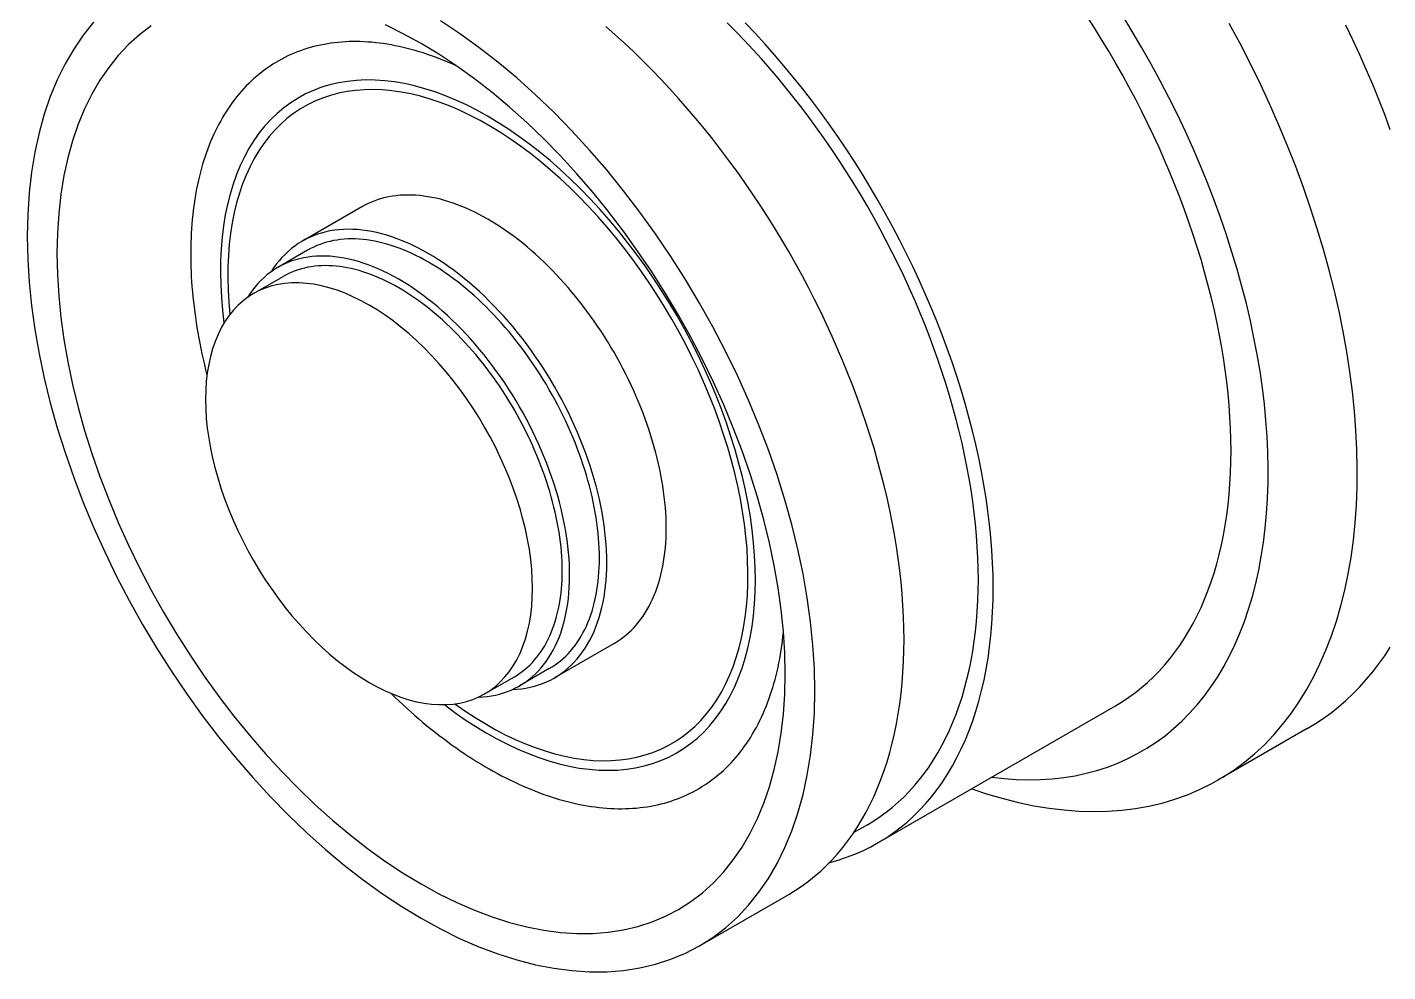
# Model space of a CAD drawing. Extents: x 0 to 22, y 0 to 17.
# Drawn here: x 1.825 to 4.302, y 1.94 to 3.661 of the extents above; entities that cross this region are included whole.
import ezdxf

# ---------------------------------------------------------------- set-up
doc = ezdxf.new("R2010")
doc.units = 0
doc.layers.add('BODY_-_RESTRAINING_BOLT', color=7, linetype='CONTINUOUS')

msp = doc.modelspace()

# ---------------------------------------------------------------- linework, layer by layer
at = {"layer": 'BODY_-_RESTRAINING_BOLT'}
for p, q in [((2.434, 3.3333), (2.3257, 3.2708)), ((2.3353, 3.2542), (2.2811, 3.223)), ((2.2366, 3.1752), (2.2907, 3.2064)), ((2.8932, 2.5378), (2.785, 2.4753)), ((2.7754, 2.4919), (2.7213, 2.4606)), ((2.6576, 2.446), (2.7117, 2.4772)), ((3.3737, 2.1744), (3.8067, 2.4244)), ((4.1555, 2.3827), (3.9931, 2.289)), ((3.3546, 2.2075), (3.3302, 2.1935)), ((3.0489, 1.9869), (3.2113, 2.0806))]:
    msp.add_line(p, q, dxfattribs=at)
for points in [[(1.9455, 3.6696, 0), (1.9267, 3.6462, 0), (1.9093, 3.6208, 0), (1.8935, 3.5936, 0), (1.8792, 3.5647, 0), (1.8666, 3.5341, 0), (1.8555, 3.5019, 0), (1.8461, 3.4681, 0), (1.8384, 3.4329, 0), (1.8324, 3.3963, 0), (1.8281, 3.3585, 0), (1.8255, 3.3194, 0), (1.8246, 3.2793, 0), (1.8255, 3.2382, 0), (1.8281, 3.1962, 0), (1.8324, 3.1533, 0), (1.8384, 3.1098, 0), (1.8461, 3.0657, 0), (1.8555, 3.0211, 0), (1.8666, 2.9761, 0), (1.8792, 2.9309, 0), (1.8935, 2.8855, 0), (1.9093, 2.8401, 0), (1.9267, 2.7947, 0), (1.9455, 2.7495, 0), (1.9658, 2.7045, 0), (1.9874, 2.66, 0), (2.0104, 2.6159, 0), (2.0347, 2.5725, 0), (2.0602, 2.5297, 0), (2.0868, 2.4878, 0), (2.1146, 2.4468, 0), (2.1434, 2.4067, 0), (2.1731, 2.3678, 0), (2.2037, 2.3301, 0), (2.2352, 2.2937, 0), (2.2674, 2.2586, 0), (2.3002, 2.225, 0), (2.3336, 2.193, 0), (2.3676, 2.1626, 0), (2.4019, 2.1338, 0), (2.4366, 2.1069, 0), (2.4715, 2.0817, 0), (2.5066, 2.0585, 0), (2.5418, 2.0371, 0), (2.577, 2.0178, 0), (2.6121, 2.0005, 0), (2.647, 1.9853, 0), (2.6817, 1.9723, 0), (2.7161, 1.9613, 0), (2.75, 1.9526, 0), (2.7834, 1.9461, 0), (2.8163, 1.9417, 0), (2.8484, 1.9396, 0), (2.8799, 1.9397, 0), (2.9105, 1.9421, 0), (2.9402, 1.9467, 0), (2.969, 1.9534, 0), (2.9968, 1.9624, 0), (3.0234, 1.9736, 0), (3.0489, 1.9869, 0)], [(3.0489, 1.9869, 0), (3.0732, 2.0023, 0), (3.0962, 2.0198, 0), (3.1178, 2.0394, 0), (3.1381, 2.0609, 0), (3.157, 2.0844, 0), (3.1743, 2.1097, 0), (3.1901, 2.1369, 0), (3.2044, 2.1658, 0), (3.2171, 2.1964, 0), (3.2281, 2.2286, 0), (3.2375, 2.2624, 0), (3.2452, 2.2976, 0), (3.2512, 2.3342, 0), (3.2555, 2.372, 0), (3.2581, 2.4111, 0), (3.259, 2.4512, 0), (3.2581, 2.4923, 0), (3.2555, 2.5344, 0), (3.2512, 2.5772, 0), (3.2452, 2.6207, 0), (3.2375, 2.6648, 0), (3.2281, 2.7094, 0), (3.2171, 2.7544, 0), (3.2044, 2.7996, 0), (3.1901, 2.845, 0), (3.1743, 2.8905, 0), (3.157, 2.9358, 0), (3.1381, 2.9811, 0), (3.1178, 3.026, 0), (3.0962, 3.0705, 0), (3.0732, 3.1146, 0), (3.0489, 3.158, 0), (3.0234, 3.2008, 0), (2.9968, 3.2427, 0), (2.969, 3.2838, 0), (2.9402, 3.3238, 0), (2.9105, 3.3627, 0), (2.8799, 3.4004, 0), (2.8484, 3.4368, 0), (2.8163, 3.4719, 0), (2.7834, 3.5055, 0), (2.75, 3.5375, 0), (2.7161, 3.568, 0), (2.6817, 3.5967, 0), (2.647, 3.6237, 0), (2.6121, 3.6488, 0), (2.577, 3.6721, 0)], [(3.3546, 2.2075, 0), (3.3664, 2.2147, 0), (3.3779, 2.2224, 0), (3.3891, 2.2306, 0), (3.4, 2.2392, 0), (3.4106, 2.2484, 0), (3.4209, 2.258, 0), (3.4308, 2.2681, 0), (3.4404, 2.2788, 0), (3.4496, 2.2898, 0), (3.4585, 2.3013, 0), (3.467, 2.3133, 0), (3.4752, 2.3257, 0), (3.483, 2.3386, 0), (3.4904, 2.3519, 0), (3.4975, 2.3656, 0), (3.5042, 2.3797, 0), (3.5104, 2.3942, 0), (3.5163, 2.4091, 0), (3.5219, 2.4245, 0), (3.527, 2.4402, 0), (3.5317, 2.4562, 0), (3.536, 2.4726, 0), (3.5399, 2.4894, 0), (3.5434, 2.5065, 0), (3.5465, 2.524, 0), (3.5492, 2.5417, 0), (3.5515, 2.5598, 0), (3.5534, 2.5781, 0), (3.5548, 2.5968, 0), (3.5558, 2.6157, 0), (3.5565, 2.6349, 0), (3.5567, 2.6543, 0), (3.5565, 2.674, 0), (3.5558, 2.6939, 0), (3.5548, 2.714, 0), (3.5534, 2.7344, 0), (3.5515, 2.7549, 0), (3.5492, 2.7756, 0), (3.5465, 2.7964, 0), (3.5434, 2.8174, 0), (3.5399, 2.8386, 0), (3.536, 2.8599, 0), (3.5317, 2.8813, 0), (3.527, 2.9028, 0), (3.5219, 2.9244, 0), (3.5163, 2.9461, 0), (3.5104, 2.9678, 0), (3.5042, 2.9896, 0), (3.4975, 3.0114, 0), (3.4904, 3.0333, 0), (3.483, 3.0551, 0), (3.4752, 3.077, 0), (3.467, 3.0989, 0), (3.4585, 3.1207, 0), (3.4496, 3.1425, 0), (3.4404, 3.1642, 0), (3.4308, 3.1858, 0), (3.4209, 3.2074, 0), (3.4106, 3.2289, 0), (3.4, 3.2503, 0), (3.3891, 3.2715, 0), (3.3779, 3.2927, 0), (3.3664, 3.3137, 0), (3.3546, 3.3345, 0), (3.3424, 3.3552, 0), (3.33, 3.3756, 0), (3.3173, 3.3959, 0), (3.3044, 3.416, 0), (3.2912, 3.4358, 0), (3.2777, 3.4555, 0), (3.2639, 3.4748, 0), (3.25, 3.494, 0), (3.2358, 3.5128, 0), (3.2214, 3.5314, 0), (3.2067, 3.5497, 0), (3.1919, 3.5677, 0), (3.1768, 3.5854, 0), (3.1616, 3.6028, 0), (3.1462, 3.6198, 0), (3.1307, 3.6365, 0), (3.1149, 3.6528, 0), (3.0991, 3.6688, 0)], [(3.286, 2.1389, 0), (3.3015, 2.1432, 0), (3.3168, 2.1482, 0), (3.3317, 2.1539, 0), (3.3463, 2.1602, 0), (3.3606, 2.1672, 0), (3.3745, 2.1749, 0), (3.388, 2.1831, 0), (3.4011, 2.1921, 0), (3.4139, 2.2016, 0), (3.4262, 2.2118, 0), (3.4381, 2.2225, 0), (3.4496, 2.2339, 0), (3.4607, 2.2459, 0), (3.4714, 2.2585, 0), (3.4816, 2.2717, 0), (3.4913, 2.2854, 0), (3.5006, 2.2997, 0), (3.5095, 2.3146, 0), (3.5178, 2.3299, 0), (3.5257, 2.3458, 0), (3.5331, 2.3623, 0), (3.54, 2.3792, 0), (3.5465, 2.3967, 0), (3.5524, 2.4146, 0), (3.5578, 2.4329, 0), (3.5627, 2.4518, 0), (3.5671, 2.4711, 0), (3.571, 2.4908, 0), (3.5744, 2.5109, 0), (3.5773, 2.5314, 0), (3.5796, 2.5523, 0), (3.5814, 2.5735, 0), (3.5827, 2.5951, 0), (3.5835, 2.6171, 0), (3.5838, 2.6393, 0), (3.5835, 2.6619, 0), (3.5827, 2.6848, 0), (3.5813, 2.7079, 0), (3.5795, 2.7312, 0), (3.5771, 2.7548, 0), (3.5742, 2.7787, 0), (3.5708, 2.8027, 0), (3.5669, 2.8269, 0), (3.5625, 2.8513, 0), (3.5575, 2.8758, 0), (3.5521, 2.9004, 0), (3.5461, 2.9252, 0), (3.5396, 2.9501, 0), (3.5327, 2.975, 0), (3.5253, 3, 0), (3.5174, 3.025, 0), (3.509, 3.0501, 0), (3.5001, 3.0751, 0), (3.4908, 3.1001, 0), (3.481, 3.1251, 0), (3.4708, 3.1501, 0), (3.4601, 3.1749, 0), (3.449, 3.1997, 0), (3.4375, 3.2244, 0), (3.4255, 3.249, 0), (3.4131, 3.2734, 0), (3.4004, 3.2976, 0), (3.3872, 3.3217, 0), (3.3737, 3.3455, 0), (3.3598, 3.3692, 0), (3.3455, 3.3926, 0), (3.3309, 3.4158, 0), (3.3159, 3.4387, 0), (3.3007, 3.4613, 0), (3.2851, 3.4837, 0), (3.2691, 3.5057, 0), (3.2529, 3.5274, 0), (3.2365, 3.5487, 0), (3.2197, 3.5697, 0), (3.2027, 3.5902, 0), (3.1854, 3.6104, 0), (3.1679, 3.6302, 0), (3.1502, 3.6496, 0), (3.1323, 3.6685, 0)], [(3.5446, 2.2731, 0), (3.5733, 2.2635, 0), (3.6018, 2.2551, 0), (3.63, 2.2481, 0), (3.6579, 2.2422, 0), (3.6855, 2.2376, 0), (3.7128, 2.2344, 0), (3.7396, 2.2323, 0), (3.7661, 2.2316, 0), (3.7921, 2.2321, 0), (3.8177, 2.234, 0), (3.8427, 2.2371, 0), (3.8672, 2.2414, 0), (3.8912, 2.2471, 0), (3.9146, 2.254, 0), (3.9373, 2.2622, 0), (3.9595, 2.2716, 0), (3.9809, 2.2822, 0), (4.0017, 2.2941, 0), (4.0218, 2.3071, 0), (4.0411, 2.3214, 0), (4.0597, 2.3368, 0), (4.0775, 2.3534, 0), (4.0945, 2.3712, 0), (4.1107, 2.3901, 0), (4.1261, 2.41, 0), (4.1405, 2.431, 0), (4.1542, 2.4531, 0), (4.1669, 2.4763, 0), (4.1788, 2.5004, 0), (4.1897, 2.5255, 0), (4.1997, 2.5515, 0), (4.2088, 2.5785, 0), (4.2169, 2.6063, 0), (4.224, 2.635, 0), (4.2302, 2.6645, 0), (4.2354, 2.6947, 0), (4.2397, 2.7258, 0), (4.2429, 2.7575, 0), (4.2452, 2.79, 0), (4.2465, 2.823, 0), (4.2468, 2.8567, 0), (4.2461, 2.8909, 0), (4.2444, 2.9257, 0), (4.2417, 2.9609, 0), (4.238, 2.9966, 0), (4.2334, 3.0327, 0), (4.2278, 3.0692, 0), (4.2212, 3.106, 0), (4.2136, 3.143, 0), (4.2051, 3.1803, 0), (4.1956, 3.2178, 0), (4.1852, 3.2554, 0), (4.1739, 3.2932, 0), (4.1617, 3.331, 0), (4.1486, 3.3688, 0), (4.1346, 3.4066, 0), (4.1197, 3.4444, 0), (4.104, 3.482, 0), (4.0875, 3.5195, 0), (4.0702, 3.5568, 0), (4.0521, 3.5939, 0), (4.0332, 3.6306, 0), (4.0135, 3.6671, 0)], [(3.5813, 2.2942, 0), (3.6039, 2.2917, 0), (3.6263, 2.2901, 0), (3.6483, 2.2895, 0), (3.67, 2.2899, 0), (3.6913, 2.2913, 0), (3.7122, 2.2936, 0), (3.7328, 2.2969, 0), (3.7529, 2.3012, 0), (3.7726, 2.3065, 0), (3.7918, 2.3127, 0), (3.8106, 2.3199, 0), (3.8288, 2.328, 0), (3.8466, 2.3371, 0), (3.8638, 2.3471, 0), (3.8805, 2.358, 0), (3.8966, 2.3698, 0), (3.9122, 2.3826, 0), (3.9271, 2.3962, 0), (3.9415, 2.4107, 0), (3.9552, 2.426, 0), (3.9683, 2.4422, 0), (3.9807, 2.4593, 0), (3.9925, 2.4771, 0), (4.0036, 2.4958, 0), (4.0141, 2.5152, 0), (4.0238, 2.5354, 0), (4.0328, 2.5563, 0), (4.0412, 2.578, 0), (4.0488, 2.6003, 0), (4.0557, 2.6233, 0), (4.0619, 2.647, 0), (4.0673, 2.6714, 0), (4.072, 2.6963, 0), (4.076, 2.7218, 0), (4.0792, 2.7479, 0), (4.0816, 2.7745, 0), (4.0833, 2.8016, 0), (4.0842, 2.8292, 0), (4.0844, 2.8573, 0), (4.0838, 2.8858, 0), (4.0825, 2.9147, 0), (4.0804, 2.9439, 0), (4.0775, 2.9736, 0), (4.0739, 3.0035, 0), (4.0696, 3.0337, 0), (4.0645, 3.0642, 0), (4.0586, 3.0949, 0), (4.0521, 3.1258, 0), (4.0448, 3.1569, 0), (4.0368, 3.1881, 0), (4.028, 3.2195, 0), (4.0186, 3.2509, 0), (4.0085, 3.2824, 0), (3.9977, 3.3139, 0), (3.9862, 3.3453, 0), (3.974, 3.3768, 0), (3.9613, 3.4081, 0), (3.9478, 3.4394, 0), (3.9337, 3.4705, 0), (3.9191, 3.5015, 0), (3.9038, 3.5323, 0), (3.888, 3.5628, 0), (3.8715, 3.5931, 0), (3.8545, 3.6232, 0), (3.837, 3.6529, 0), (3.819, 3.6823, 0)], [(3.8067, 2.4244, 0), (3.819, 2.4318, 0), (3.831, 2.4398, 0), (3.8426, 2.4483, 0), (3.854, 2.4573, 0), (3.865, 2.4668, 0), (3.8756, 2.4769, 0), (3.8859, 2.4874, 0), (3.8959, 2.4984, 0), (3.9055, 2.5099, 0), (3.9147, 2.5219, 0), (3.9236, 2.5343, 0), (3.9321, 2.5472, 0), (3.9402, 2.5606, 0), (3.9479, 2.5744, 0), (3.9552, 2.5886, 0), (3.9622, 2.6033, 0), (3.9687, 2.6184, 0), (3.9748, 2.6339, 0), (3.9806, 2.6498, 0), (3.9859, 2.6661, 0), (3.9908, 2.6828, 0), (3.9953, 2.6999, 0), (3.9993, 2.7173, 0), (4.003, 2.7351, 0), (4.0062, 2.7532, 0), (4.009, 2.7717, 0), (4.0114, 2.7904, 0), (4.0133, 2.8095, 0), (4.0148, 2.8289, 0), (4.0159, 2.8486, 0), (4.0165, 2.8685, 0), (4.0168, 2.8887, 0), (4.0165, 2.9091, 0), (4.0159, 2.9298, 0), (4.0148, 2.9507, 0), (4.0133, 2.9719, 0), (4.0114, 2.9932, 0), (4.009, 3.0147, 0), (4.0062, 3.0364, 0), (4.003, 3.0582, 0), (3.9993, 3.0802, 0), (3.9953, 3.1023, 0), (3.9908, 3.1246, 0), (3.9859, 3.1469, 0), (3.9806, 3.1694, 0), (3.9748, 3.1919, 0), (3.9687, 3.2145, 0), (3.9622, 3.2371, 0), (3.9552, 3.2598, 0), (3.9479, 3.2825, 0), (3.9402, 3.3052, 0), (3.9321, 3.328, 0), (3.9236, 3.3507, 0), (3.9147, 3.3733, 0), (3.9055, 3.396, 0), (3.8959, 3.4186, 0), (3.8859, 3.4411, 0), (3.8756, 3.4635, 0), (3.865, 3.4858, 0), (3.854, 3.508, 0), (3.8426, 3.5301, 0), (3.831, 3.5521, 0), (3.819, 3.5739, 0), (3.8067, 3.5955, 0), (3.7941, 3.617, 0), (3.7812, 3.6383, 0), (3.768, 3.6594, 0), (3.7546, 3.6802, 0)], [(2.0505, 3.6631, 0), (2.0293, 3.6469, 0), (2.0092, 3.6288, 0), (1.9905, 3.6089, 0), (1.9731, 3.5872, 0), (1.957, 3.5638, 0), (1.9424, 3.5387, 0), (1.9292, 3.5119, 0), (1.9175, 3.4836, 0), (1.9073, 3.4538, 0), (1.8986, 3.4226, 0), (1.8915, 3.3901, 0), (1.8859, 3.3563, 0), (1.882, 3.3213, 0), (1.8796, 3.2852, 0), (1.8788, 3.2481, 0), (1.8796, 3.21, 0), (1.882, 3.1712, 0), (1.8859, 3.1316, 0), (1.8915, 3.0913, 0), (1.8986, 3.0506, 0), (1.9073, 3.0093, 0), (1.9175, 2.9678, 0), (1.9292, 2.9259, 0), (1.9424, 2.884, 0), (1.957, 2.842, 0), (1.9731, 2.8, 0), (1.9905, 2.7582, 0), (2.0092, 2.7167, 0), (2.0293, 2.6755, 0), (2.0505, 2.6347, 0), (2.073, 2.5946, 0), (2.0965, 2.5551, 0), (2.1212, 2.5163, 0), (2.1468, 2.4783, 0), (2.1734, 2.4413, 0), (2.2009, 2.4054, 0), (2.2292, 2.3705, 0), (2.2583, 2.3368, 0), (2.2881, 2.3044, 0), (2.3184, 2.2734, 0), (2.3493, 2.2437, 0), (2.3807, 2.2156, 0), (2.4125, 2.189, 0), (2.4445, 2.1641, 0), (2.4768, 2.1408, 0), (2.5093, 2.1193, 0), (2.5418, 2.0996, 0), (2.5743, 2.0818, 0), (2.6068, 2.0658, 0), (2.6391, 2.0518, 0), (2.6712, 2.0397, 0), (2.7029, 2.0296, 0), (2.7343, 2.0215, 0), (2.7652, 2.0154, 0), (2.7955, 2.0114, 0), (2.8253, 2.0095, 0), (2.8544, 2.0096, 0), (2.8827, 2.0118, 0), (2.9102, 2.016, 0), (2.9368, 2.0223, 0), (2.9624, 2.0306, 0), (2.9871, 2.0409, 0), (3.0107, 2.0532, 0)], [(3.0107, 2.0532, 0), (3.0331, 2.0675, 0), (3.0543, 2.0836, 0), (3.0744, 2.1017, 0), (3.0931, 2.1216, 0), (3.1105, 2.1433, 0), (3.1266, 2.1667, 0), (3.1412, 2.1919, 0), (3.1544, 2.2186, 0), (3.1661, 2.2469, 0), (3.1763, 2.2767, 0), (3.185, 2.3079, 0), (3.1921, 2.3404, 0), (3.1977, 2.3742, 0), (3.2017, 2.4092, 0), (3.2041, 2.4453, 0), (3.2049, 2.4824, 0), (3.2041, 2.5205, 0), (3.2017, 2.5593, 0), (3.1977, 2.5989, 0), (3.1921, 2.6392, 0), (3.185, 2.6799, 0), (3.1763, 2.7212, 0), (3.1661, 2.7628, 0), (3.1544, 2.8046, 0), (3.1412, 2.8466, 0), (3.1266, 2.8886, 0), (3.1105, 2.9305, 0), (3.0931, 2.9723, 0), (3.0744, 3.0139, 0), (3.0543, 3.0551, 0), (3.0331, 3.0958, 0), (3.0107, 3.1359, 0), (2.9871, 3.1755, 0), (2.9624, 3.2142, 0), (2.9368, 3.2522, 0), (2.9102, 3.2892, 0), (2.8827, 3.3251, 0), (2.8544, 3.36, 0), (2.8253, 3.3937, 0), (2.7955, 3.4261, 0), (2.7652, 3.4572, 0), (2.7343, 3.4868, 0), (2.7029, 3.5149, 0), (2.6712, 3.5415, 0), (2.6391, 3.5664, 0), (2.6068, 3.5897, 0), (2.5743, 3.6112, 0), (2.5418, 3.6309, 0), (2.5093, 3.6487, 0), (2.4768, 3.6647, 0)], [(3.2113, 2.0806, 0), (3.2236, 2.0881, 0), (3.2356, 2.0961, 0), (3.2472, 2.1046, 0), (3.2586, 2.1136, 0), (3.2696, 2.1231, 0), (3.2802, 2.1331, 0), (3.2905, 2.1436, 0), (3.3005, 2.1547, 0), (3.3101, 2.1661, 0), (3.3193, 2.1781, 0), (3.3282, 2.1906, 0), (3.3367, 2.2035, 0), (3.3448, 2.2168, 0), (3.3525, 2.2306, 0), (3.3598, 2.2449, 0), (3.3668, 2.2595, 0), (3.3733, 2.2746, 0), (3.3794, 2.2902, 0), (3.3852, 2.3061, 0), (3.3905, 2.3224, 0), (3.3954, 2.3391, 0), (3.3999, 2.3561, 0), (3.4039, 2.3736, 0), (3.4076, 2.3913, 0), (3.4108, 2.4095, 0), (3.4136, 2.4279, 0), (3.416, 2.4467, 0), (3.4179, 2.4658, 0), (3.4194, 2.4851, 0), (3.4205, 2.5048, 0), (3.4211, 2.5248, 0), (3.4214, 2.5449, 0), (3.4211, 2.5654, 0), (3.4205, 2.5861, 0), (3.4194, 2.607, 0), (3.4179, 2.6281, 0), (3.416, 2.6494, 0), (3.4136, 2.6709, 0), (3.4108, 2.6926, 0), (3.4076, 2.7145, 0), (3.4039, 2.7365, 0), (3.3999, 2.7586, 0), (3.3954, 2.7808, 0), (3.3905, 2.8032, 0), (3.3852, 2.8256, 0), (3.3794, 2.8481, 0), (3.3733, 2.8707, 0), (3.3668, 2.8934, 0), (3.3598, 2.9161, 0), (3.3525, 2.9388, 0), (3.3448, 2.9615, 0), (3.3367, 2.9842, 0), (3.3282, 3.0069, 0), (3.3193, 3.0296, 0), (3.3101, 3.0522, 0), (3.3005, 3.0748, 0), (3.2905, 3.0973, 0), (3.2802, 3.1197, 0), (3.2696, 3.1421, 0), (3.2586, 3.1643, 0), (3.2472, 3.1864, 0), (3.2356, 3.2083, 0), (3.2236, 3.2302, 0), (3.2113, 3.2518, 0), (3.1987, 3.2733, 0), (3.1858, 3.2945, 0), (3.1726, 3.3156, 0), (3.1592, 3.3365, 0), (3.1454, 3.3571, 0), (3.1314, 3.3775, 0), (3.1172, 3.3977, 0), (3.1026, 3.4175, 0), (3.0879, 3.4371, 0), (3.0729, 3.4564, 0), (3.0577, 3.4755, 0), (3.0423, 3.4942, 0), (3.0266, 3.5125, 0), (3.0108, 3.5306, 0), (2.9948, 3.5483, 0), (2.9786, 3.5656, 0), (2.9623, 3.5826, 0), (2.9458, 3.5992, 0), (2.9292, 3.6155, 0), (2.9124, 3.6313, 0), (2.8955, 3.6467, 0), (2.8784, 3.6617, 0)], [(4.3069, 3.4738, 0), (4.2967, 3.5012, 0), (4.286, 3.5286, 0), (4.2748, 3.556, 0), (4.2632, 3.5832, 0), (4.2512, 3.6104, 0), (4.2387, 3.6375, 0), (4.2259, 3.6644, 0)], [(2.6058, 3.5904, 0), (2.5983, 3.5937, 0), (2.5907, 3.597, 0), (2.5832, 3.6001, 0), (2.5757, 3.603, 0), (2.5682, 3.6059, 0), (2.5607, 3.6086, 0), (2.5533, 3.6111, 0), (2.5459, 3.6136, 0), (2.5385, 3.6159, 0), (2.5311, 3.6181, 0), (2.5237, 3.6201, 0), (2.5164, 3.622, 0), (2.5091, 3.6238, 0), (2.5018, 3.6254, 0), (2.4946, 3.6269, 0), (2.4874, 3.6283, 0), (2.4802, 3.6295, 0), (2.4731, 3.6306, 0), (2.466, 3.6315, 0), (2.459, 3.6323, 0), (2.4519, 3.633, 0), (2.445, 3.6335, 0), (2.438, 3.6339, 0), (2.4312, 3.6342, 0), (2.4243, 3.6343, 0), (2.4175, 3.6343, 0), (2.4108, 3.6342, 0), (2.4041, 3.6339, 0), (2.3975, 3.6334, 0), (2.3909, 3.6329, 0), (2.3843, 3.6322, 0), (2.3778, 3.6313, 0), (2.3714, 3.6304, 0), (2.3651, 3.6293, 0), (2.3588, 3.628, 0), (2.3525, 3.6266, 0), (2.3463, 3.6251, 0), (2.3402, 3.6235, 0), (2.3341, 3.6217, 0), (2.3281, 3.6197, 0), (2.3222, 3.6177, 0), (2.3163, 3.6155, 0), (2.3106, 3.6132, 0), (2.3048, 3.6107, 0), (2.2992, 3.6081, 0), (2.2936, 3.6054, 0), (2.2881, 3.6025, 0), (2.2826, 3.5995, 0), (2.2773, 3.5964, 0), (2.272, 3.5931, 0), (2.2668, 3.5897, 0), (2.2617, 3.5862, 0), (2.2566, 3.5826, 0), (2.2517, 3.5788, 0), (2.2468, 3.5749, 0), (2.242, 3.5709, 0), (2.2372, 3.5668, 0), (2.2326, 3.5625, 0), (2.228, 3.5581, 0), (2.2236, 3.5536, 0), (2.2192, 3.5489, 0), (2.2149, 3.5442, 0), (2.2107, 3.5393, 0), (2.2066, 3.5343, 0), (2.2026, 3.5292, 0), (2.1986, 3.524, 0), (2.1948, 3.5186, 0), (2.191, 3.5131, 0), (2.1874, 3.5076, 0), (2.1838, 3.5019, 0), (2.1803, 3.4961, 0), (2.177, 3.4902, 0), (2.1737, 3.4841, 0), (2.1705, 3.478, 0), (2.1674, 3.4718, 0), (2.1644, 3.4654, 0), (2.1615, 3.459, 0), (2.1587, 3.4524, 0), (2.1561, 3.4458, 0), (2.1535, 3.439, 0), (2.151, 3.4322, 0), (2.1486, 3.4252, 0), (2.1463, 3.4182, 0), (2.1441, 3.411, 0), (2.142, 3.4038, 0), (2.1401, 3.3965, 0), (2.1382, 3.3891, 0), (2.1364, 3.3816, 0), (2.1347, 3.374, 0), (2.1332, 3.3663, 0), (2.1317, 3.3585, 0), (2.1304, 3.3507, 0), (2.1291, 3.3427, 0), (2.128, 3.3347, 0), (2.1269, 3.3266, 0), (2.126, 3.3185, 0), (2.1252, 3.3102, 0), (2.1244, 3.3019, 0), (2.1238, 3.2935, 0), (2.1233, 3.2851, 0), (2.1229, 3.2765, 0), (2.1226, 3.2679, 0), (2.1224, 3.2593, 0), (2.1223, 3.2506, 0), (2.1224, 3.2418, 0), (2.1225, 3.2329, 0), (2.1227, 3.224, 0), (2.1231, 3.2151, 0), (2.1235, 3.206, 0), (2.1241, 3.197, 0), (2.1247, 3.1879, 0), (2.1255, 3.1787, 0), (2.1264, 3.1695, 0), (2.1273, 3.1602, 0), (2.1284, 3.1509, 0), (2.1296, 3.1415, 0), (2.1309, 3.1322, 0), (2.1323, 3.1227, 0), (2.1338, 3.1132, 0), (2.1354, 3.1037, 0), (2.1372, 3.0942, 0), (2.139, 3.0846, 0), (2.1409, 3.075, 0), (2.1429, 3.0654, 0), (2.145, 3.0558, 0), (2.1473, 3.0461, 0), (2.1496, 3.0364, 0), (2.152, 3.0267, 0)], [(2.5844, 2.4263, 0), (2.6034, 2.4122, 0), (2.6224, 2.3988, 0), (2.6416, 2.3864, 0), (2.6607, 2.3747, 0), (2.6799, 2.364, 0), (2.6991, 2.3541, 0), (2.7182, 2.3451, 0), (2.7372, 2.3371, 0), (2.7561, 2.3299, 0), (2.7748, 2.3237, 0), (2.7934, 2.3185, 0), (2.8118, 2.3142, 0), (2.8299, 2.3108, 0), (2.8478, 2.3085, 0), (2.8654, 2.3071, 0), (2.8827, 2.3067, 0), (2.8997, 2.3072, 0), (2.9162, 2.3088, 0), (2.9324, 2.3113, 0), (2.9482, 2.3147, 0), (2.9636, 2.3192, 0), (2.9784, 2.3246, 0), (2.9928, 2.3309, 0), (3.0067, 2.3382, 0), (3.02, 2.3464, 0), (3.0328, 2.3555, 0), (3.0451, 2.3655, 0), (3.0567, 2.3764, 0), (3.0677, 2.3881, 0), (3.0781, 2.4008, 0), (3.0878, 2.4142, 0), (3.0969, 2.4284, 0), (3.1054, 2.4435, 0), (3.1131, 2.4593, 0), (3.1201, 2.4758, 0), (3.1265, 2.493, 0), (3.1321, 2.511, 0), (3.137, 2.5295, 0), (3.1411, 2.5488, 0), (3.1446, 2.5686, 0), (3.1472, 2.589, 0), (3.1492, 2.6099, 0), (3.1503, 2.6313, 0), (3.1507, 2.6532, 0), (3.1504, 2.6756, 0), (3.1493, 2.6983, 0), (3.1475, 2.7214, 0), (3.1449, 2.7448, 0), (3.1415, 2.7686, 0), (3.1374, 2.7926, 0), (3.1326, 2.8168, 0), (3.1271, 2.8412, 0), (3.1208, 2.8657, 0), (3.1138, 2.8904, 0), (3.1062, 2.9151, 0), (3.0978, 2.9398, 0), (3.0888, 2.9646, 0), (3.0791, 2.9893, 0), (3.0688, 3.0139, 0), (3.0578, 3.0384, 0), (3.0462, 3.0628, 0), (3.0341, 3.0869, 0), (3.0213, 3.1108, 0), (3.008, 3.1344, 0), (2.9942, 3.1578, 0), (2.9799, 3.1808, 0), (2.9651, 3.2034, 0), (2.9498, 3.2256, 0), (2.934, 3.2473, 0), (2.9179, 3.2685, 0), (2.9013, 3.2893, 0), (2.8844, 3.3095, 0), (2.8672, 3.3291, 0), (2.8496, 3.3481, 0), (2.8317, 3.3664, 0), (2.8136, 3.3841, 0), (2.7952, 3.4011, 0), (2.7767, 3.4174, 0), (2.7579, 3.433, 0), (2.7391, 3.4477, 0), (2.7201, 3.4617, 0), (2.701, 3.4748, 0), (2.6818, 3.4872, 0), (2.6626, 3.4986, 0), (2.6435, 3.5092, 0), (2.6243, 3.5189, 0), (2.6052, 3.5277, 0), (2.5863, 3.5356, 0), (2.5674, 3.5425, 0), (2.5487, 3.5485, 0), (2.5301, 3.5536, 0), (2.5118, 3.5577, 0), (2.4937, 3.5608, 0), (2.4758, 3.563, 0), (2.4583, 3.5642, 0), (2.4411, 3.5644, 0), (2.4242, 3.5637, 0), (2.4077, 3.5619, 0), (2.3916, 3.5593, 0), (2.3759, 3.5556, 0), (2.3606, 3.551, 0), (2.3458, 3.5454, 0), (2.3316, 3.5389, 0), (2.3178, 3.5314, 0), (2.3045, 3.523, 0), (2.2919, 3.5137, 0), (2.2798, 3.5036, 0), (2.2683, 3.4925, 0), (2.2574, 3.4806, 0), (2.2471, 3.4678, 0), (2.2375, 3.4542, 0), (2.2285, 3.4398, 0), (2.2202, 3.4246, 0), (2.2126, 3.4087, 0), (2.2057, 3.392, 0), (2.1995, 3.3746, 0), (2.1941, 3.3565, 0), (2.1893, 3.3378, 0), (2.1853, 3.3185, 0), (2.182, 3.2985, 0), (2.1795, 3.278, 0), (2.1778, 3.257, 0), (2.1767, 3.2355, 0), (2.1765, 3.2135, 0), (2.177, 3.1911, 0), (2.1782, 3.1683, 0), (2.1802, 3.1451, 0), (2.1829, 3.1216, 0)], [(2.6035, 2.4278, 0), (2.6218, 2.415, 0), (2.6401, 2.4029, 0), (2.6585, 2.3917, 0), (2.6769, 2.3812, 0), (2.6952, 2.3716, 0), (2.7135, 2.3629, 0), (2.7318, 2.355, 0), (2.7499, 2.348, 0), (2.7679, 2.3419, 0), (2.7857, 2.3367, 0), (2.8034, 2.3323, 0), (2.8209, 2.3289, 0), (2.8381, 2.3264, 0), (2.855, 2.3248, 0), (2.8717, 2.3242, 0), (2.888, 2.3244, 0), (2.904, 2.3256, 0), (2.9197, 2.3277, 0), (2.9349, 2.3307, 0), (2.9498, 2.3346, 0), (2.9642, 2.3394, 0), (2.9782, 2.3451, 0), (2.9917, 2.3518, 0), (3.0047, 2.3592, 0), (3.0172, 2.3676, 0), (3.0291, 2.3768, 0), (3.0405, 2.3868, 0), (3.0514, 2.3977, 0), (3.0616, 2.4094, 0), (3.0713, 2.4219, 0), (3.0803, 2.4351, 0), (3.0888, 2.4491, 0), (3.0965, 2.4639, 0), (3.1037, 2.4793, 0), (3.1101, 2.4955, 0), (3.1159, 2.5123, 0), (3.121, 2.5297, 0), (3.1254, 2.5477, 0), (3.1292, 2.5664, 0), (3.1322, 2.5856, 0), (3.1345, 2.6053, 0), (3.1361, 2.6255, 0), (3.137, 2.6461, 0), (3.1372, 2.6673, 0), (3.1366, 2.6888, 0), (3.1354, 2.7107, 0), (3.1335, 2.7329, 0), (3.1308, 2.7554, 0), (3.1274, 2.7782, 0), (3.1234, 2.8013, 0), (3.1186, 2.8245, 0), (3.1132, 2.8479, 0), (3.1071, 2.8714, 0), (3.1003, 2.8951, 0), (3.0929, 2.9188, 0), (3.0848, 2.9425, 0), (3.0761, 2.9662, 0), (3.0667, 2.9899, 0), (3.0568, 3.0135, 0), (3.0462, 3.0369, 0), (3.0351, 3.0602, 0), (3.0234, 3.0834, 0), (3.0112, 3.1063, 0), (2.9985, 3.1289, 0), (2.9852, 3.1513, 0), (2.9715, 3.1733, 0), (2.9573, 3.195, 0), (2.9427, 3.2163, 0), (2.9276, 3.2371, 0), (2.9122, 3.2575, 0), (2.8964, 3.2774, 0), (2.8802, 3.2969, 0), (2.8637, 3.3157, 0), (2.8469, 3.334, 0), (2.8298, 3.3517, 0), (2.8125, 3.3688, 0), (2.7949, 3.3852, 0), (2.7772, 3.4009, 0), (2.7593, 3.416, 0), (2.7412, 3.4303, 0), (2.723, 3.4438, 0), (2.7047, 3.4566, 0), (2.6864, 3.4686, 0), (2.668, 3.4799, 0), (2.6496, 3.4903, 0), (2.6313, 3.4998, 0), (2.613, 3.5085, 0), (2.5948, 3.5164, 0), (2.5766, 3.5234, 0), (2.5586, 3.5294, 0), (2.5408, 3.5346, 0), (2.5231, 3.5389, 0), (2.5057, 3.5423, 0), (2.4885, 3.5448, 0), (2.4716, 3.5463, 0), (2.4549, 3.547, 0), (2.4386, 3.5467, 0), (2.4226, 3.5455, 0), (2.407, 3.5434, 0), (2.3917, 3.5403, 0), (2.3769, 3.5364, 0), (2.3625, 3.5315, 0), (2.3485, 3.5258, 0), (2.335, 3.5191, 0), (2.322, 3.5116, 0), (2.3096, 3.5032, 0), (2.2976, 3.494, 0), (2.2862, 3.4839, 0), (2.2754, 3.473, 0), (2.2652, 3.4613, 0), (2.2556, 3.4488, 0), (2.2465, 3.4355, 0), (2.2381, 3.4215, 0), (2.2304, 3.4067, 0), (2.2233, 3.3912, 0), (2.2169, 3.3751, 0), (2.2111, 3.3583, 0), (2.206, 3.3408, 0), (2.2016, 3.3227, 0), (2.1979, 3.3041, 0), (2.1949, 3.2849, 0), (2.1926, 3.2652, 0), (2.191, 3.2449, 0), (2.1902, 3.2242, 0), (2.19, 3.2031, 0), (2.1906, 3.1816, 0), (2.1918, 3.1597, 0), (2.1938, 3.1374, 0)], [(2.8932, 2.5378, 0), (2.8988, 2.5412, 0), (2.9042, 2.5448, 0), (2.9095, 2.5486, 0), (2.9146, 2.5527, 0), (2.9196, 2.557, 0), (2.9244, 2.5616, 0), (2.9291, 2.5663, 0), (2.9336, 2.5713, 0), (2.938, 2.5765, 0), (2.9421, 2.582, 0), (2.9462, 2.5876, 0), (2.95, 2.5934, 0), (2.9537, 2.5995, 0), (2.9572, 2.6057, 0), (2.9605, 2.6122, 0), (2.9636, 2.6188, 0), (2.9666, 2.6257, 0), (2.9694, 2.6327, 0), (2.972, 2.6399, 0), (2.9744, 2.6473, 0), (2.9766, 2.6548, 0), (2.9786, 2.6626, 0), (2.9805, 2.6705, 0), (2.9821, 2.6785, 0), (2.9836, 2.6867, 0), (2.9848, 2.6951, 0), (2.9859, 2.7036, 0), (2.9868, 2.7122, 0), (2.9875, 2.721, 0), (2.988, 2.7299, 0), (2.9883, 2.7389, 0), (2.9884, 2.7481, 0), (2.9883, 2.7573, 0), (2.988, 2.7667, 0), (2.9875, 2.7762, 0), (2.9868, 2.7857, 0), (2.9859, 2.7954, 0), (2.9848, 2.8051, 0), (2.9836, 2.8149, 0), (2.9821, 2.8248, 0), (2.9805, 2.8348, 0), (2.9786, 2.8448, 0), (2.9766, 2.8549, 0), (2.9744, 2.865, 0), (2.972, 2.8752, 0), (2.9694, 2.8854, 0), (2.9666, 2.8956, 0), (2.9636, 2.9059, 0), (2.9605, 2.9161, 0), (2.9572, 2.9264, 0), (2.9537, 2.9367, 0), (2.95, 2.947, 0), (2.9462, 2.9573, 0), (2.9421, 2.9675, 0), (2.938, 2.9778, 0), (2.9336, 2.988, 0), (2.9291, 2.9982, 0), (2.9244, 3.0084, 0), (2.9196, 3.0185, 0), (2.9146, 3.0285, 0), (2.9095, 3.0385, 0), (2.9042, 3.0485, 0), (2.8988, 3.0583, 0), (2.8932, 3.0682, 0), (2.8875, 3.0779, 0), (2.8817, 3.0875, 0), (2.8757, 3.097, 0), (2.8696, 3.1065, 0), (2.8634, 3.1158, 0), (2.8571, 3.1251, 0), (2.8506, 3.1342, 0), (2.844, 3.1432, 0), (2.8373, 3.1521, 0), (2.8306, 3.1608, 0), (2.8237, 3.1694, 0), (2.8167, 3.1779, 0), (2.8096, 3.1862, 0), (2.8024, 3.1944, 0), (2.7952, 3.2024, 0), (2.7879, 3.2103, 0), (2.7805, 3.218, 0), (2.773, 3.2255, 0), (2.7655, 3.2328, 0), (2.7579, 3.24, 0), (2.7502, 3.247, 0), (2.7425, 3.2538, 0), (2.7348, 3.2604, 0), (2.7269, 3.2668, 0), (2.7191, 3.273, 0), (2.7113, 3.279, 0), (2.7033, 3.2848, 0), (2.6954, 3.2904, 0), (2.6875, 3.2958, 0), (2.6795, 3.3009, 0), (2.6716, 3.3059, 0), (2.6636, 3.3106, 0), (2.6556, 3.3151, 0), (2.6477, 3.3193, 0), (2.6397, 3.3234, 0), (2.6318, 3.3271, 0), (2.6238, 3.3307, 0), (2.6159, 3.334, 0), (2.6081, 3.3371, 0), (2.6002, 3.3399, 0), (2.5924, 3.3425, 0), (2.5847, 3.3449, 0), (2.577, 3.347, 0), (2.5693, 3.3489, 0), (2.5617, 3.3505, 0), (2.5542, 3.3518, 0), (2.5467, 3.3529, 0), (2.5393, 3.3538, 0), (2.532, 3.3544, 0), (2.5247, 3.3547, 0), (2.5176, 3.3548, 0), (2.5105, 3.3547, 0), (2.5035, 3.3543, 0), (2.4966, 3.3536, 0), (2.4899, 3.3527, 0), (2.4832, 3.3515, 0), (2.4766, 3.3501, 0), (2.4701, 3.3485, 0), (2.4638, 3.3466, 0), (2.4576, 3.3444, 0), (2.4515, 3.342, 0), (2.4455, 3.3393, 0), (2.4397, 3.3365, 0), (2.434, 3.3333, 0)], [(2.7082, 2.4539, 0), (2.7165, 2.4545, 0), (2.7247, 2.4553, 0), (2.7327, 2.4565, 0), (2.7405, 2.4581, 0), (2.7482, 2.46, 0), (2.7558, 2.4623, 0), (2.7631, 2.4649, 0), (2.7703, 2.4679, 0), (2.7773, 2.4712, 0), (2.7841, 2.4748, 0), (2.7908, 2.4788, 0), (2.7972, 2.4832, 0), (2.8034, 2.4878, 0), (2.8094, 2.4928, 0), (2.8152, 2.4981, 0), (2.8208, 2.5037, 0), (2.8261, 2.5097, 0), (2.8312, 2.5159, 0), (2.8361, 2.5225, 0), (2.8407, 2.5293, 0), (2.8451, 2.5365, 0), (2.8493, 2.5439, 0), (2.8532, 2.5516, 0), (2.8568, 2.5596, 0), (2.8602, 2.5679, 0), (2.8634, 2.5764, 0), (2.8662, 2.5851, 0), (2.8688, 2.5941, 0), (2.8712, 2.6034, 0), (2.8732, 2.6129, 0), (2.875, 2.6225, 0), (2.8766, 2.6325, 0), (2.8778, 2.6426, 0), (2.8788, 2.6529, 0), (2.8795, 2.6634, 0), (2.88, 2.674, 0), (2.8801, 2.6849, 0), (2.88, 2.6959, 0), (2.8796, 2.707, 0), (2.8789, 2.7183, 0), (2.878, 2.7298, 0), (2.8767, 2.7413, 0), (2.8752, 2.753, 0), (2.8735, 2.7647, 0), (2.8714, 2.7766, 0), (2.8691, 2.7885, 0), (2.8666, 2.8005, 0), (2.8637, 2.8126, 0), (2.8606, 2.8247, 0), (2.8573, 2.8369, 0), (2.8537, 2.8491, 0), (2.8498, 2.8613, 0), (2.8457, 2.8735, 0), (2.8413, 2.8857, 0), (2.8367, 2.8979, 0), (2.8318, 2.9101, 0), (2.8268, 2.9223, 0), (2.8214, 2.9344, 0), (2.8159, 2.9465, 0), (2.8101, 2.9585, 0), (2.8042, 2.9704, 0), (2.798, 2.9823, 0), (2.7916, 2.994, 0), (2.785, 3.0057, 0), (2.7782, 3.0172, 0), (2.7712, 3.0286, 0), (2.764, 3.0399, 0), (2.7567, 3.051, 0), (2.7492, 3.062, 0), (2.7415, 3.0729, 0), (2.7337, 3.0835, 0), (2.7257, 3.094, 0), (2.7176, 3.1043, 0), (2.7093, 3.1144, 0), (2.7009, 3.1243, 0), (2.6923, 3.134, 0), (2.6837, 3.1434, 0), (2.675, 3.1526, 0), (2.6661, 3.1616, 0), (2.6572, 3.1704, 0), (2.6481, 3.1789, 0), (2.639, 3.1871, 0), (2.6298, 3.1951, 0), (2.6206, 3.2028, 0), (2.6113, 3.2102, 0), (2.6019, 3.2173, 0), (2.5925, 3.2241, 0), (2.5831, 3.2307, 0), (2.5737, 3.2369, 0), (2.5642, 3.2428, 0), (2.5547, 3.2484, 0), (2.5453, 3.2537, 0), (2.5358, 3.2587, 0), (2.5264, 3.2633, 0), (2.517, 3.2676, 0), (2.5076, 3.2716, 0), (2.4982, 3.2752, 0), (2.4889, 3.2785, 0), (2.4797, 3.2814, 0), (2.4705, 3.284, 0), (2.4614, 3.2863, 0), (2.4524, 3.2882, 0), (2.4435, 3.2897, 0), (2.4346, 3.2909, 0), (2.4259, 3.2917, 0), (2.4173, 3.2922, 0), (2.4087, 3.2923, 0), (2.4004, 3.2921, 0), (2.3921, 3.2915, 0), (2.384, 3.2906, 0), (2.376, 3.2893, 0), (2.3682, 3.2876, 0), (2.3605, 3.2856, 0), (2.3531, 3.2832, 0), (2.3457, 3.2805, 0), (2.3386, 3.2775, 0), (2.3316, 3.2741, 0), (2.3249, 3.2703, 0), (2.3183, 3.2662, 0), (2.3119, 3.2618, 0), (2.3058, 3.2571, 0), (2.2998, 3.252, 0), (2.2941, 3.2466, 0), (2.2886, 3.2409, 0), (2.2833, 3.2349, 0), (2.2782, 3.2286, 0), (2.2734, 3.222, 0), (2.2688, 3.215, 0)], [(2.7754, 2.4919, 0), (2.7807, 2.4951, 0), (2.786, 2.4986, 0), (2.791, 2.5023, 0), (2.7959, 2.5062, 0), (2.8007, 2.5103, 0), (2.8053, 2.5147, 0), (2.8098, 2.5192, 0), (2.8141, 2.524, 0), (2.8183, 2.529, 0), (2.8223, 2.5342, 0), (2.8261, 2.5396, 0), (2.8298, 2.5452, 0), (2.8333, 2.551, 0), (2.8367, 2.557, 0), (2.8399, 2.5632, 0), (2.8429, 2.5695, 0), (2.8457, 2.5761, 0), (2.8484, 2.5828, 0), (2.8509, 2.5897, 0), (2.8532, 2.5968, 0), (2.8553, 2.604, 0), (2.8572, 2.6115, 0), (2.859, 2.619, 0), (2.8606, 2.6267, 0), (2.862, 2.6346, 0), (2.8632, 2.6426, 0), (2.8642, 2.6507, 0), (2.8651, 2.659, 0), (2.8657, 2.6674, 0), (2.8662, 2.676, 0), (2.8665, 2.6846, 0), (2.8666, 2.6934, 0), (2.8665, 2.7023, 0), (2.8662, 2.7112, 0), (2.8657, 2.7203, 0), (2.8651, 2.7295, 0), (2.8642, 2.7387, 0), (2.8632, 2.7481, 0), (2.862, 2.7575, 0), (2.8606, 2.767, 0), (2.859, 2.7765, 0), (2.8572, 2.7861, 0), (2.8553, 2.7957, 0), (2.8532, 2.8054, 0), (2.8509, 2.8152, 0), (2.8484, 2.825, 0), (2.8457, 2.8348, 0), (2.8429, 2.8446, 0), (2.8399, 2.8544, 0), (2.8367, 2.8643, 0), (2.8333, 2.8742, 0), (2.8298, 2.884, 0), (2.8261, 2.8939, 0), (2.8223, 2.9037, 0), (2.8183, 2.9135, 0), (2.8141, 2.9233, 0), (2.8098, 2.9331, 0), (2.8053, 2.9428, 0), (2.8007, 2.9525, 0), (2.7959, 2.9621, 0), (2.791, 2.9717, 0), (2.786, 2.9813, 0), (2.7807, 2.9907, 0), (2.7754, 3.0001, 0), (2.77, 3.0094, 0), (2.7643, 3.0187, 0), (2.7586, 3.0278, 0), (2.7528, 3.0369, 0), (2.7468, 3.0458, 0), (2.7407, 3.0547, 0), (2.7346, 3.0634, 0), (2.7283, 3.072, 0), (2.7218, 3.0806, 0), (2.7153, 3.0889, 0), (2.7088, 3.0972, 0), (2.702, 3.1053, 0), (2.6953, 3.1133, 0), (2.6884, 3.1211, 0), (2.6815, 3.1288, 0), (2.6744, 3.1363, 0), (2.6673, 3.1437, 0), (2.6602, 3.1509, 0), (2.653, 3.1579, 0), (2.6457, 3.1648, 0), (2.6383, 3.1715, 0), (2.631, 3.178, 0), (2.6235, 3.1843, 0), (2.6161, 3.1905, 0), (2.6086, 3.1964, 0), (2.601, 3.2022, 0), (2.5934, 3.2077, 0), (2.5859, 3.2131, 0), (2.5782, 3.2182, 0), (2.5706, 3.2232, 0), (2.563, 3.2279, 0), (2.5553, 3.2324, 0), (2.5477, 3.2367, 0), (2.5401, 3.2408, 0), (2.5324, 3.2447, 0), (2.5248, 3.2483, 0), (2.5172, 3.2517, 0), (2.5097, 3.2549, 0), (2.5021, 3.2579, 0), (2.4946, 3.2606, 0), (2.4872, 3.2631, 0), (2.4797, 3.2653, 0), (2.4723, 3.2673, 0), (2.465, 3.2691, 0), (2.4577, 3.2707, 0), (2.4505, 3.272, 0), (2.4433, 3.273, 0), (2.4362, 3.2738, 0), (2.4292, 3.2744, 0), (2.4223, 3.2748, 0), (2.4154, 3.2749, 0), (2.4086, 3.2747, 0), (2.4019, 3.2743, 0), (2.3953, 3.2737, 0), (2.3888, 3.2728, 0), (2.3824, 3.2717, 0), (2.3761, 3.2704, 0), (2.3699, 3.2688, 0), (2.3639, 3.2669, 0), (2.3579, 3.2649, 0), (2.3521, 3.2626, 0), (2.3463, 3.26, 0), (2.3407, 3.2572, 0), (2.3353, 3.2542, 0)], [(2.6463, 2.4401, 0), (2.6543, 2.4405, 0), (2.6622, 2.4413, 0), (2.6699, 2.4424, 0), (2.6774, 2.4439, 0), (2.6849, 2.4457, 0), (2.6921, 2.4478, 0), (2.6992, 2.4502, 0), (2.7062, 2.453, 0), (2.7129, 2.4562, 0), (2.7195, 2.4596, 0), (2.7259, 2.4634, 0), (2.7321, 2.4675, 0), (2.7381, 2.472, 0), (2.7439, 2.4767, 0), (2.7495, 2.4818, 0), (2.7549, 2.4871, 0), (2.76, 2.4928, 0), (2.765, 2.4988, 0), (2.7697, 2.505, 0), (2.7742, 2.5116, 0), (2.7784, 2.5184, 0), (2.7825, 2.5255, 0), (2.7862, 2.5329, 0), (2.7898, 2.5406, 0), (2.7931, 2.5485, 0), (2.7961, 2.5566, 0), (2.7989, 2.565, 0), (2.8014, 2.5736, 0), (2.8037, 2.5825, 0), (2.8057, 2.5916, 0), (2.8074, 2.6009, 0), (2.8089, 2.6104, 0), (2.8102, 2.6201, 0), (2.8111, 2.63, 0), (2.8118, 2.64, 0), (2.8123, 2.6503, 0), (2.8124, 2.6607, 0), (2.8123, 2.6713, 0), (2.812, 2.682, 0), (2.8114, 2.6928, 0), (2.8105, 2.7038, 0), (2.8093, 2.7149, 0), (2.8079, 2.7261, 0), (2.8062, 2.7374, 0), (2.8043, 2.7487, 0), (2.802, 2.7602, 0), (2.7996, 2.7717, 0), (2.7969, 2.7833, 0), (2.7939, 2.795, 0), (2.7907, 2.8067, 0), (2.7872, 2.8184, 0), (2.7835, 2.8301, 0), (2.7796, 2.8419, 0), (2.7754, 2.8536, 0), (2.771, 2.8654, 0), (2.7663, 2.8771, 0), (2.7614, 2.8888, 0), (2.7563, 2.9004, 0), (2.751, 2.912, 0), (2.7455, 2.9235, 0), (2.7397, 2.935, 0), (2.7338, 2.9464, 0), (2.7276, 2.9577, 0), (2.7213, 2.9689, 0), (2.7148, 2.98, 0), (2.7081, 2.9909, 0), (2.7012, 3.0018, 0), (2.6941, 3.0125, 0), (2.6869, 3.0231, 0), (2.6795, 3.0335, 0), (2.672, 3.0437, 0), (2.6643, 3.0538, 0), (2.6565, 3.0636, 0), (2.6485, 3.0734, 0), (2.6404, 3.0829, 0), (2.6322, 3.0922, 0), (2.6239, 3.1012, 0), (2.6155, 3.1101, 0), (2.607, 3.1187, 0), (2.5984, 3.1271, 0), (2.5897, 3.1353, 0), (2.581, 3.1432, 0), (2.5721, 3.1508, 0), (2.5632, 3.1582, 0), (2.5543, 3.1653, 0), (2.5453, 3.1721, 0), (2.5363, 3.1787, 0), (2.5272, 3.1849, 0), (2.5182, 3.1909, 0), (2.5091, 3.1965, 0), (2.5, 3.2019, 0), (2.4909, 3.207, 0), (2.4818, 3.2117, 0), (2.4727, 3.2161, 0), (2.4637, 3.2203, 0), (2.4546, 3.224, 0), (2.4457, 3.2275, 0), (2.4367, 3.2306, 0), (2.4279, 3.2334, 0), (2.419, 3.2359, 0), (2.4103, 3.238, 0), (2.4017, 3.2398, 0), (2.3931, 3.2412, 0), (2.3846, 3.2423, 0), (2.3762, 3.2431, 0), (2.3679, 3.2435, 0), (2.3598, 3.2436, 0), (2.3517, 3.2433, 0), (2.3438, 3.2427, 0), (2.336, 3.2418, 0), (2.3284, 3.2405, 0), (2.3209, 3.2388, 0), (2.3136, 3.2369, 0), (2.3064, 3.2346, 0), (2.2994, 3.2319, 0), (2.2925, 3.2289, 0), (2.2859, 3.2256, 0), (2.2794, 3.222, 0), (2.2731, 3.218, 0), (2.267, 3.2137, 0), (2.2611, 3.2091, 0), (2.2554, 3.2042, 0), (2.25, 3.1989, 0), (2.2447, 3.1934, 0), (2.2397, 3.1876, 0), (2.2348, 3.1814, 0), (2.2302, 3.175, 0), (2.2259, 3.1683, 0)], [(2.7117, 2.4772, 0), (2.7168, 2.4803, 0), (2.7218, 2.4836, 0), (2.7266, 2.4872, 0), (2.7313, 2.4909, 0), (2.7359, 2.4948, 0), (2.7403, 2.499, 0), (2.7446, 2.5034, 0), (2.7487, 2.5079, 0), (2.7527, 2.5127, 0), (2.7566, 2.5177, 0), (2.7602, 2.5228, 0), (2.7638, 2.5282, 0), (2.7671, 2.5337, 0), (2.7703, 2.5395, 0), (2.7734, 2.5454, 0), (2.7763, 2.5515, 0), (2.779, 2.5577, 0), (2.7815, 2.5642, 0), (2.7839, 2.5708, 0), (2.7861, 2.5776, 0), (2.7881, 2.5845, 0), (2.79, 2.5916, 0), (2.7917, 2.5988, 0), (2.7932, 2.6062, 0), (2.7945, 2.6137, 0), (2.7957, 2.6214, 0), (2.7967, 2.6292, 0), (2.7975, 2.6371, 0), (2.7981, 2.6451, 0), (2.7986, 2.6533, 0), (2.7988, 2.6616, 0), (2.7989, 2.6699, 0), (2.7988, 2.6784, 0), (2.7986, 2.687, 0), (2.7981, 2.6957, 0), (2.7975, 2.7045, 0), (2.7967, 2.7133, 0), (2.7957, 2.7222, 0), (2.7945, 2.7312, 0), (2.7932, 2.7403, 0), (2.7917, 2.7494, 0), (2.79, 2.7586, 0), (2.7881, 2.7679, 0), (2.7861, 2.7771, 0), (2.7839, 2.7864, 0), (2.7815, 2.7958, 0), (2.779, 2.8052, 0), (2.7763, 2.8146, 0), (2.7734, 2.824, 0), (2.7703, 2.8334, 0), (2.7671, 2.8428, 0), (2.7638, 2.8523, 0), (2.7602, 2.8617, 0), (2.7566, 2.8711, 0), (2.7527, 2.8805, 0), (2.7487, 2.8899, 0), (2.7446, 2.8992, 0), (2.7403, 2.9085, 0), (2.7359, 2.9178, 0), (2.7313, 2.927, 0), (2.7266, 2.9362, 0), (2.7218, 2.9453, 0), (2.7168, 2.9544, 0), (2.7117, 2.9634, 0), (2.7065, 2.9723, 0), (2.7011, 2.9811, 0), (2.6957, 2.9899, 0), (2.6901, 2.9985, 0), (2.6844, 3.0071, 0), (2.6785, 3.0155, 0), (2.6726, 3.0239, 0), (2.6666, 3.0322, 0), (2.6605, 3.0403, 0), (2.6543, 3.0483, 0), (2.6479, 3.0562, 0), (2.6416, 3.064, 0), (2.6351, 3.0716, 0), (2.6285, 3.0791, 0), (2.6218, 3.0864, 0), (2.6151, 3.0936, 0), (2.6084, 3.1007, 0), (2.6015, 3.1076, 0), (2.5946, 3.1143, 0), (2.5876, 3.1209, 0), (2.5806, 3.1273, 0), (2.5736, 3.1335, 0), (2.5664, 3.1396, 0), (2.5593, 3.1454, 0), (2.5521, 3.1511, 0), (2.5449, 3.1566, 0), (2.5377, 3.162, 0), (2.5304, 3.1671, 0), (2.5231, 3.172, 0), (2.5158, 3.1767, 0), (2.5085, 3.1812, 0), (2.5012, 3.1856, 0), (2.4939, 3.1897, 0), (2.4866, 3.1936, 0), (2.4793, 3.1973, 0), (2.472, 3.2008, 0), (2.4648, 3.204, 0), (2.4575, 3.2071, 0), (2.4503, 3.2099, 0), (2.4431, 3.2125, 0), (2.436, 3.2149, 0), (2.4289, 3.217, 0), (2.4218, 3.219, 0), (2.4148, 3.2207, 0), (2.4078, 3.2221, 0), (2.4009, 3.2234, 0), (2.3941, 3.2244, 0), (2.3873, 3.2252, 0), (2.3806, 3.2257, 0), (2.3739, 3.226, 0), (2.3674, 3.2261, 0), (2.3609, 3.226, 0), (2.3545, 3.2256, 0), (2.3482, 3.225, 0), (2.342, 3.2242, 0), (2.3358, 3.2231, 0), (2.3298, 3.2218, 0), (2.3239, 3.2203, 0), (2.3181, 3.2186, 0), (2.3124, 3.2166, 0), (2.3068, 3.2144, 0), (2.3013, 3.2119, 0), (2.2959, 3.2093, 0), (2.2907, 3.2064, 0)], [(2.6576, 2.446, 0), (2.6677, 2.4524, 0), (2.6772, 2.4596, 0), (2.6862, 2.4678, 0), (2.6946, 2.4767, 0), (2.7024, 2.4864, 0), (2.7096, 2.497, 0), (2.7162, 2.5082, 0), (2.7221, 2.5202, 0), (2.7274, 2.5329, 0), (2.732, 2.5463, 0), (2.7359, 2.5603, 0), (2.7391, 2.5749, 0), (2.7416, 2.5901, 0), (2.7433, 2.6058, 0), (2.7444, 2.622, 0), (2.7448, 2.6387, 0), (2.7444, 2.6558, 0), (2.7433, 2.6732, 0), (2.7416, 2.691, 0), (2.7391, 2.7091, 0), (2.7359, 2.7274, 0), (2.732, 2.7459, 0), (2.7274, 2.7645, 0), (2.7221, 2.7833, 0), (2.7162, 2.8022, 0), (2.7096, 2.821, 0), (2.7024, 2.8399, 0), (2.6946, 2.8586, 0), (2.6862, 2.8773, 0), (2.6772, 2.8958, 0), (2.6677, 2.9141, 0), (2.6576, 2.9321, 0), (2.647, 2.9499, 0), (2.6359, 2.9673, 0), (2.6244, 2.9843, 0), (2.6125, 3.0009, 0), (2.6001, 3.017, 0), (2.5874, 3.0327, 0), (2.5744, 3.0478, 0), (2.561, 3.0624, 0), (2.5474, 3.0763, 0), (2.5335, 3.0896, 0), (2.5194, 3.1023, 0), (2.5052, 3.1142, 0), (2.4908, 3.1254, 0), (2.4763, 3.1358, 0), (2.4617, 3.1455, 0), (2.4471, 3.1543, 0), (2.4325, 3.1623, 0), (2.4179, 3.1695, 0), (2.4034, 3.1758, 0), (2.389, 3.1812, 0), (2.3748, 3.1858, 0), (2.3607, 3.1894, 0), (2.3468, 3.1921, 0), (2.3332, 3.1939, 0), (2.3198, 3.1948, 0), (2.3068, 3.1947, 0), (2.294, 3.1938, 0), (2.2817, 3.1919, 0), (2.2698, 3.1891, 0), (2.2582, 3.1853, 0), (2.2472, 3.1807, 0), (2.2366, 3.1752, 0), (2.2265, 3.1688, 0), (2.217, 3.1615, 0), (2.208, 3.1534, 0), (2.1996, 3.1445, 0), (2.1917, 3.1347, 0), (2.1845, 3.1242, 0), (2.178, 3.1129, 0), (2.1721, 3.1009, 0), (2.1668, 3.0882, 0), (2.1622, 3.0748, 0), (2.1583, 3.0608, 0), (2.1551, 3.0462, 0), (2.1526, 3.031, 0), (2.1508, 3.0153, 0), (2.1498, 2.9991, 0), (2.1494, 2.9824, 0), (2.1498, 2.9654, 0), (2.1508, 2.9479, 0), (2.1526, 2.9301, 0), (2.1551, 2.9121, 0), (2.1583, 2.8938, 0), (2.1622, 2.8753, 0), (2.1668, 2.8566, 0), (2.1721, 2.8378, 0), (2.178, 2.819, 0), (2.1845, 2.8001, 0), (2.1917, 2.7813, 0), (2.1996, 2.7625, 0), (2.208, 2.7439, 0), (2.217, 2.7254, 0), (2.2265, 2.7071, 0), (2.2366, 2.689, 0), (2.2472, 2.6713, 0), (2.2582, 2.6539, 0), (2.2698, 2.6368, 0), (2.2817, 2.6202, 0), (2.294, 2.6041, 0), (2.3068, 2.5884, 0), (2.3198, 2.5733, 0), (2.3332, 2.5588, 0), (2.3468, 2.5448, 0), (2.3607, 2.5315, 0), (2.3748, 2.5189, 0), (2.389, 2.507, 0), (2.4034, 2.4958, 0), (2.4179, 2.4853, 0), (2.4325, 2.4757, 0), (2.4471, 2.4668, 0), (2.4617, 2.4588, 0), (2.4763, 2.4516, 0), (2.4908, 2.4453, 0), (2.5052, 2.4399, 0), (2.5194, 2.4354, 0), (2.5335, 2.4317, 0), (2.5474, 2.429, 0), (2.561, 2.4272, 0), (2.5744, 2.4263, 0), (2.5874, 2.4264, 0), (2.6001, 2.4274, 0), (2.6125, 2.4293, 0), (2.6244, 2.4321, 0), (2.6359, 2.4358, 0), (2.647, 2.4404, 0), (2.6576, 2.446, 0)], [(2.4867, 2.447, 0), (2.4939, 2.44, 0), (2.5011, 2.4332, 0), (2.5084, 2.4264, 0), (2.5157, 2.4197, 0), (2.523, 2.4132, 0), (2.5304, 2.4067, 0), (2.5378, 2.4003, 0), (2.5452, 2.3941, 0), (2.5526, 2.388, 0), (2.56, 2.3819, 0), (2.5675, 2.376, 0), (2.575, 2.3702, 0), (2.5825, 2.3645, 0), (2.59, 2.3589, 0), (2.5975, 2.3534, 0), (2.6051, 2.348, 0), (2.6126, 2.3428, 0), (2.6202, 2.3376, 0), (2.6278, 2.3326, 0), (2.6354, 2.3277, 0), (2.643, 2.3229, 0), (2.6506, 2.3183, 0), (2.6582, 2.3137, 0), (2.6658, 2.3093, 0), (2.6734, 2.305, 0), (2.681, 2.3009, 0), (2.6885, 2.2968, 0), (2.6961, 2.2929, 0), (2.7037, 2.2891, 0), (2.7113, 2.2855, 0), (2.7188, 2.2819, 0), (2.7264, 2.2785, 0), (2.7339, 2.2753, 0), (2.7415, 2.2721, 0), (2.749, 2.2691, 0), (2.7565, 2.2662, 0), (2.7639, 2.2635, 0), (2.7714, 2.2609, 0), (2.7788, 2.2584, 0), (2.7862, 2.256, 0), (2.7936, 2.2538, 0), (2.801, 2.2517, 0), (2.8083, 2.2498, 0), (2.8156, 2.2479, 0), (2.8229, 2.2463, 0), (2.8302, 2.2447, 0), (2.8374, 2.2433, 0), (2.8445, 2.2421, 0), (2.8517, 2.2409, 0), (2.8588, 2.2399, 0), (2.8659, 2.2391, 0), (2.8729, 2.2384, 0), (2.8799, 2.2378, 0), (2.8868, 2.2373, 0), (2.8937, 2.237, 0), (2.9006, 2.2368, 0), (2.9074, 2.2368, 0), (2.9141, 2.2369, 0), (2.9209, 2.2372, 0), (2.9275, 2.2375, 0), (2.9341, 2.238, 0), (2.9407, 2.2387, 0), (2.9472, 2.2395, 0), (2.9536, 2.2404, 0), (2.96, 2.2415, 0), (2.9663, 2.2427, 0), (2.9726, 2.244, 0), (2.9788, 2.2455, 0), (2.9849, 2.2471, 0), (2.991, 2.2489, 0), (2.997, 2.2507, 0), (3.003, 2.2527, 0), (3.0089, 2.2549, 0), (3.0147, 2.2572, 0), (3.0204, 2.2596, 0), (3.0261, 2.2622, 0), (3.0317, 2.2649, 0), (3.0373, 2.2677, 0), (3.0427, 2.2706, 0), (3.0481, 2.2737, 0), (3.0534, 2.2769, 0), (3.0586, 2.2802, 0), (3.0638, 2.2837, 0), (3.0689, 2.2873, 0), (3.0739, 2.291, 0), (3.0788, 2.2949, 0), (3.0836, 2.2989, 0), (3.0884, 2.303, 0), (3.093, 2.3072, 0), (3.0976, 2.3115, 0), (3.1021, 2.316, 0), (3.1065, 2.3206, 0), (3.1109, 2.3253, 0), (3.1151, 2.3302, 0), (3.1192, 2.3351, 0), (3.1233, 2.3402, 0), (3.1273, 2.3454, 0), (3.1311, 2.3507, 0), (3.1349, 2.3561, 0), (3.1386, 2.3617, 0), (3.1422, 2.3673, 0), (3.1457, 2.3731, 0), (3.1491, 2.379, 0), (3.1524, 2.3849, 0), (3.1556, 2.391, 0), (3.1587, 2.3973, 0), (3.1618, 2.4036, 0), (3.1647, 2.41, 0), (3.1675, 2.4165, 0), (3.1702, 2.4231, 0), (3.1728, 2.4298, 0), (3.1754, 2.4366, 0), (3.1778, 2.4436, 0), (3.1801, 2.4506, 0), (3.1823, 2.4577, 0), (3.1845, 2.4649, 0), (3.1865, 2.4722, 0), (3.1884, 2.4796, 0), (3.1902, 2.487, 0), (3.1919, 2.4946, 0), (3.1935, 2.5023, 0), (3.195, 2.51, 0), (3.1964, 2.5178, 0), (3.1977, 2.5257, 0), (3.1989, 2.5337, 0), (3.1999, 2.5418, 0), (3.2009, 2.5499, 0), (3.2018, 2.5581, 0)], [(4.1555, 2.3827, 0), (4.1704, 2.3917, 0), (4.1848, 2.4013, 0), (4.1989, 2.4116, 0), (4.2126, 2.4225, 0), (4.2259, 2.434, 0), (4.2387, 2.4461, 0), (4.2512, 2.4588, 0), (4.2632, 2.4721, 0), (4.2748, 2.486, 0), (4.286, 2.5004, 0), (4.2967, 2.5154, 0), (4.3069, 2.531, 0)]]:
    msp.add_polyline3d(points, dxfattribs=at)

doc.saveas('drawing.dxf')
